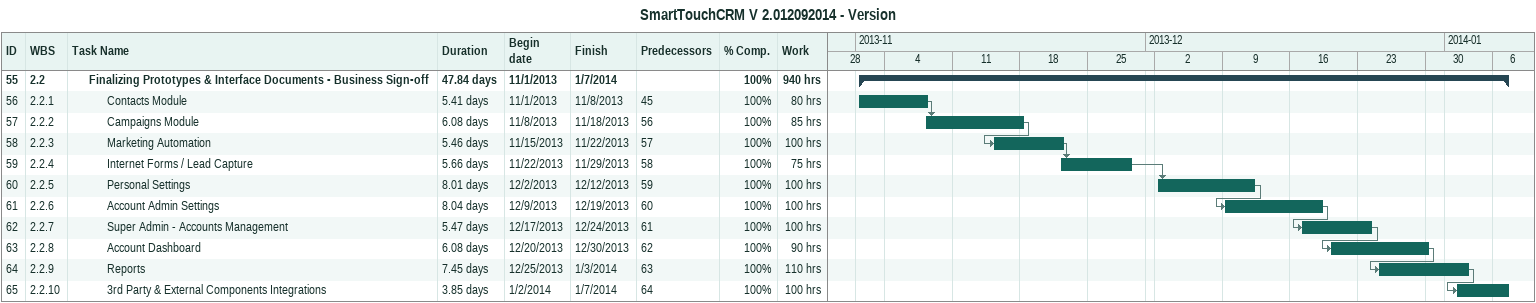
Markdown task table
SmartTouchCRM V 2.012092014 - Version

| ID | WBS | Task | Duration | Start | Finish | Predecessors | % complete | Work (h) |
|---|---|---|---|---|---|---|---|---|
| 55 | 2.2 | **Finalizing Prototypes & Interface Documents - Business Sign-off** | 47.84d | 2013-11-01 | 2014-01-07 |  | 100 | 940 |
| 56 | 2.2.1 | Contacts Module | 5.41d | 2013-11-01 | 2013-11-08 | 45 | 100 | 80 |
| 57 | 2.2.2 | Campaigns Module | 6.08d | 2013-11-08 | 2013-11-18 | 56 | 100 | 85 |
| 58 | 2.2.3 | Marketing Automation | 5.46d | 2013-11-15 | 2013-11-22 | 57 | 100 | 100 |
| 59 | 2.2.4 | Internet Forms / Lead Capture | 5.66d | 2013-11-22 | 2013-11-29 | 58 | 100 | 75 |
| 60 | 2.2.5 | Personal Settings | 8.01d | 2013-12-02 | 2013-12-12 | 59 | 100 | 100 |
| 61 | 2.2.6 | Account Admin Settings | 8.04d | 2013-12-09 | 2013-12-19 | 60 | 100 | 100 |
| 62 | 2.2.7 | Super Admin - Accounts Management | 5.47d | 2013-12-17 | 2013-12-24 | 61 | 100 | 100 |
| 63 | 2.2.8 | Account Dashboard | 6.08d | 2013-12-20 | 2013-12-30 | 62 | 100 | 90 |
| 64 | 2.2.9 | Reports | 7.45d | 2013-12-25 | 2014-01-03 | 63 | 100 | 110 |
| 65 | 2.2.10 | 3rd Party & External Components Integrations | 3.85d | 2014-01-02 | 2014-01-07 | 64 | 100 | 100 |
